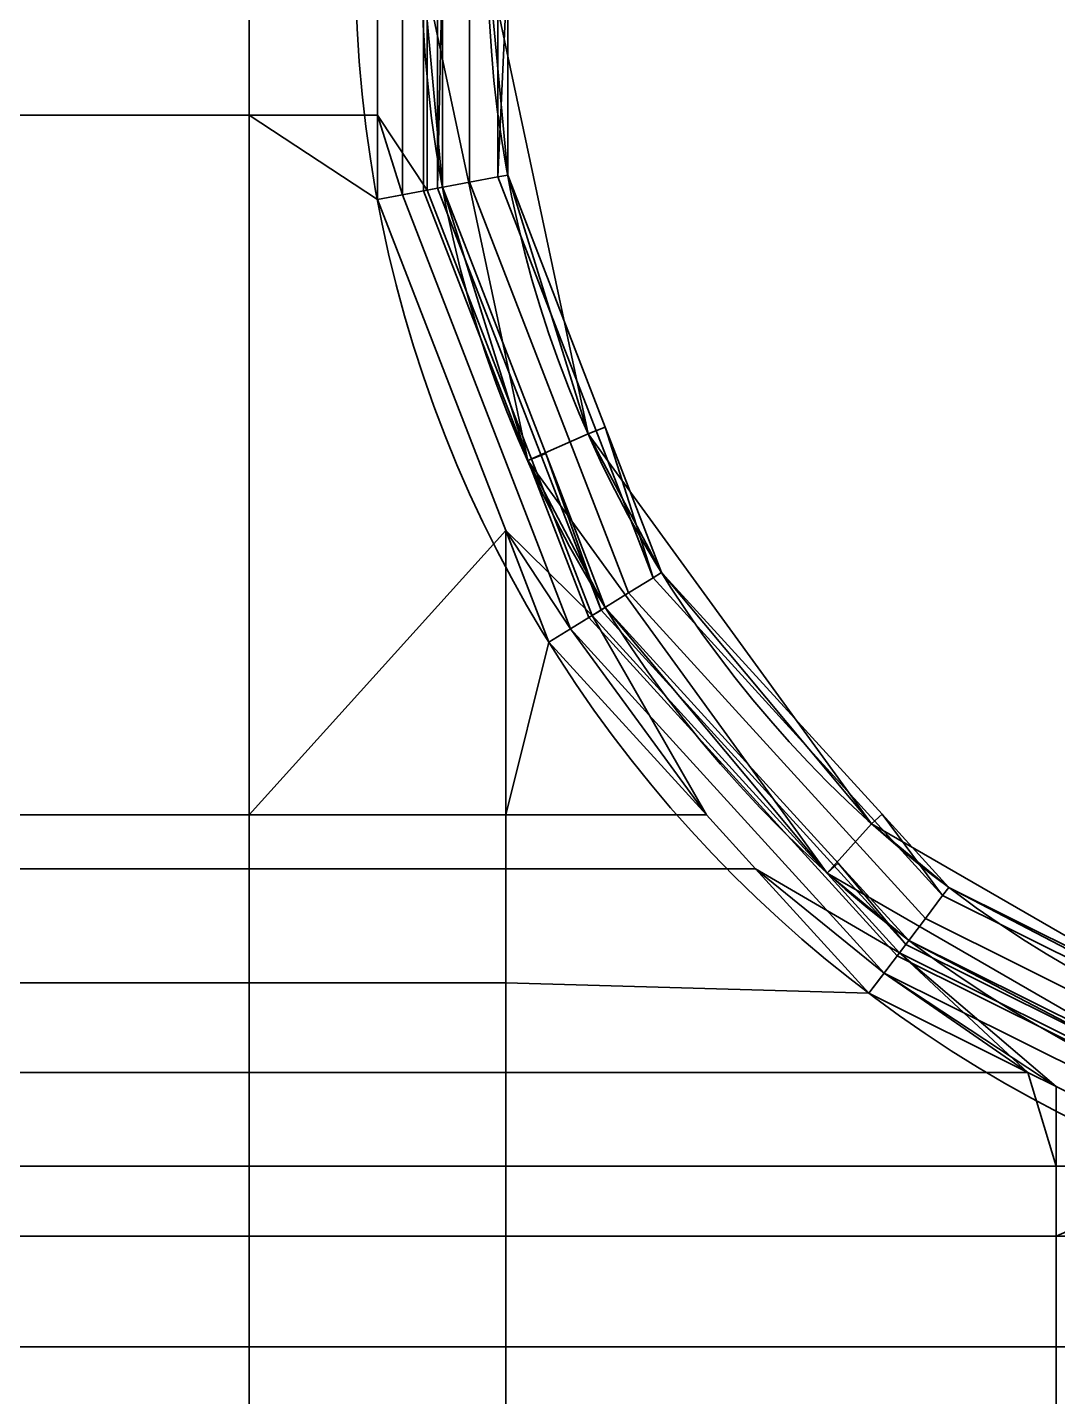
# Model space of a CAD drawing. Header units: millimetres. Extents: x 516 to 946, y 0 to 190.
# Drawn here: x 546.65 to 577.74, y 51.7 to 93.03 of the extents above; entities that cross this region are included whole.
import ezdxf

# ---------------------------------------------------------------- set-up
doc = ezdxf.new("R2010")
doc.units = ezdxf.units.MM
doc.layers.add('1', color=7, linetype='Continuous', true_color=0xffffff)

# ---------------------------------------------------------------- blocks, each defined once
blk = doc.blocks.new('UG_SURFACE_001')
at = {"layer": '1', "color": 252, "linetype": 'Continuous', "lineweight": 35}
for points in [[(42.416383, 87.974407, 3.652241), (42.416383, 102.025598, 3.652241), (41.664049, 95.420301, 3.5), (41.664049, 90.379037, 3.5)], [(41.664049, 90.379037, 1.5), (41.664049, 95.420301, 1.5), (43.16872, 101.884961, 1.804482), (43.16872, 88.115044, 1.804482)], [(43.054182, 88.093631, 4.085787), (43.054182, 101.906367, 4.085787), (42.416383, 102.025598, 3.652241), (42.416383, 87.974407, 3.652241)], [(43.480348, 88.173293, 4.734633), (43.480348, 101.826705, 4.734633), (43.054182, 101.906367, 4.085787), (43.054182, 88.093631, 4.085787)], [(43.16872, 88.115044, 1.804482), (43.16872, 101.884961, 1.804482), (44.444315, 101.646513, 2.671573), (44.444315, 88.353492, 2.671573)], [(43.629996, 94.999999, 5.5), (43.629996, 101.798736, 5.5), (43.480348, 101.826705, 4.734633), (43.480348, 88.173293, 4.734633)], [(44.444315, 88.353492, 2.671573), (44.444315, 101.646513, 2.671573), (45.296643, 101.487182, 3.969266), (45.296643, 88.512816, 3.969266)], [(45.296643, 88.512816, 3.969266), (45.296643, 101.487182, 3.969266), (45.59594, 101.431236, 5.5), (45.59594, 94.999999, 5.5)], [(37.787169, 95.420301, 3.5), (22.593468, 95.420301, 3.5), (22.593468, 90.379037, 3.5), (37.787169, 90.379037, 3.5)], [(37.787169, 90.379037, 1.5), (22.593468, 90.379037, 1.5), (22.593468, 95.420301, 1.5), (37.787169, 95.420301, 1.5)], [(41.664049, 95.420301, 3.5), (37.787169, 95.420301, 3.5), (37.787169, 90.379037, 3.5), (41.664049, 90.379037, 3.5)], [(41.664049, 90.379037, 1.5), (37.787169, 90.379037, 1.5), (37.787169, 95.420301, 1.5), (41.664049, 95.420301, 1.5)], [(46.198819, 79.950742, 11.5), (43.000001, 94.999999, 11.5), (43.629996, 88.20127, 5.5)], [(43.000001, 94.999999, 11.5), (43.629996, 94.999999, 5.5), (43.629996, 88.20127, 5.5)], [(48.02591, 80.764219, 11.5), (45.000002, 94.999999, 11.5), (43.000001, 94.999999, 11.5), (46.198819, 79.950742, 11.5)], [(43.480348, 88.173293, 4.734633), (43.629996, 88.20127, 5.5), (43.629996, 94.999999, 5.5)], [(45.59594, 88.568769, 5.5), (45.000002, 94.999999, 11.5), (48.02591, 80.764219, 11.5)], [(45.59594, 88.568769, 5.5), (45.59594, 94.999999, 5.5), (45.000002, 94.999999, 11.5)], [(45.59594, 94.999999, 5.5), (45.59594, 88.568769, 5.5), (45.296643, 88.512816, 3.969266)], [(37.787169, 90.379037, 3.5), (22.593468, 90.379037, 3.5), (22.593468, 69.256864, 3.5), (37.787169, 69.256864, 3.5)], [(37.787169, 69.256864, 1.5), (22.593468, 69.256864, 1.5), (22.593468, 90.379037, 1.5), (37.787169, 90.379037, 1.5)], [(45.534927, 77.841878, 3.5), (41.664049, 87.83377, 3.5), (37.787169, 90.379037, 3.5), (37.787169, 69.256864, 3.5)], [(41.664049, 87.83377, 3.5), (41.664049, 90.379037, 3.5), (37.787169, 90.379037, 3.5)], [(37.787169, 69.256864, 1.5), (37.787169, 90.379037, 1.5), (41.664049, 87.83377, 1.5), (45.534927, 77.841878, 1.5)], [(37.787169, 90.379037, 1.5), (41.664049, 90.379037, 1.5), (41.664049, 87.83377, 1.5)], [(41.664049, 90.379037, 3.5), (41.664049, 87.83377, 3.5), (42.416383, 87.974407, 3.652241)], [(43.16872, 88.115044, 1.804482), (41.664049, 87.83377, 1.5), (41.664049, 90.379037, 1.5)], [(49.246307, 75.958118, 2.671573), (44.444315, 88.353492, 2.671573), (45.296643, 88.512816, 3.969266), (49.983524, 76.414585, 3.969266)], [(49.983524, 76.414585, 3.969266), (45.296643, 88.512816, 3.969266), (45.59594, 88.568769, 5.5), (48.541985, 80.964148, 5.5)], [(48.02591, 80.764219, 11.5), (48.541985, 80.964148, 5.5), (45.59594, 88.568769, 5.5)], [(45.534927, 77.841878, 1.5), (41.664049, 87.83377, 1.5), (43.16872, 88.115044, 1.804482), (48.142988, 75.274974, 1.804482)], [(48.043922, 75.213633, 4.085787), (43.054182, 88.093631, 4.085787), (42.416383, 87.974407, 3.652241), (47.492258, 74.872062, 3.652241)], [(48.412528, 75.441867, 4.734633), (43.480348, 88.173293, 4.734633), (43.054182, 88.093631, 4.085787), (48.043922, 75.213633, 4.085787)], [(48.142988, 75.274974, 1.804482), (43.16872, 88.115044, 1.804482), (44.444315, 88.353492, 2.671573), (49.246307, 75.958118, 2.671573)], [(46.744388, 80.1621, 5.5), (43.629996, 88.20127, 5.5), (43.480348, 88.173293, 4.734633), (48.412528, 75.441867, 4.734633)], [(43.629996, 88.20127, 5.5), (46.744388, 80.1621, 5.5), (46.198819, 79.950742, 11.5)], [(47.492258, 74.872062, 3.652241), (42.416383, 87.974407, 3.652241), (41.664049, 87.83377, 3.5), (45.534927, 77.841878, 3.5)], [(46.198819, 79.950742, 11.5), (55.242166, 67.503639, 11.5), (56.580428, 68.989933, 11.5), (48.02591, 80.764219, 11.5)], [(50.242402, 76.574877, 5.5), (48.541985, 80.964148, 5.5), (48.02591, 80.764219, 11.5)], [(50.242402, 76.574877, 5.5), (48.02591, 80.764219, 11.5), (56.580428, 68.989933, 11.5)], [(48.541985, 80.964148, 5.5), (50.242402, 76.574877, 5.5), (49.983524, 76.414585, 3.969266)], [(46.198819, 79.950742, 11.5), (46.744388, 80.1621, 5.5), (48.541967, 75.522013, 5.5)], [(48.412528, 75.441867, 4.734633), (48.541967, 75.522013, 5.5), (46.744388, 80.1621, 5.5)], [(55.242166, 67.503639, 11.5), (46.198819, 79.950742, 11.5), (48.541967, 75.522013, 5.5)], [(37.787169, 69.256864, 3.5), (45.534927, 69.256864, 3.5), (45.534927, 77.841878, 3.5)], [(45.534927, 77.841878, 1.5), (45.534927, 69.256864, 1.5), (37.787169, 69.256864, 1.5)], [(45.534927, 77.841878, 3.5), (46.841532, 74.469149, 3.5), (47.492258, 74.872062, 3.652241)], [(48.142988, 75.274974, 1.804482), (46.841532, 74.469149, 1.5), (45.534927, 77.841878, 1.5)], [(46.841532, 74.469149, 3.5), (45.534927, 77.841878, 3.5), (45.534927, 69.256864, 3.5)], [(45.534927, 69.256864, 1.5), (45.534927, 77.841878, 1.5), (46.841532, 74.469149, 1.5)], [(58.724295, 66.826418, 3.969266), (49.983524, 76.414585, 3.969266), (50.242402, 76.574877, 5.5), (56.895308, 69.276981, 5.5)], [(56.580428, 68.989933, 11.5), (56.895308, 69.276981, 5.5), (50.242402, 76.574877, 5.5)], [(58.201756, 66.13446, 2.671573), (49.246307, 75.958118, 2.671573), (49.983524, 76.414585, 3.969266), (58.724295, 66.826418, 3.969266)], [(57.419721, 65.098882, 1.804482), (48.142988, 75.274974, 1.804482), (49.246307, 75.958118, 2.671573), (58.201756, 66.13446, 2.671573)], [(51.593151, 69.256864, 1.5), (46.841532, 74.469149, 1.5), (48.142988, 75.274974, 1.804482)], [(57.349503, 65.005898, 4.085787), (48.043922, 75.213633, 4.085787), (47.492258, 74.872062, 3.652241), (56.958485, 64.488105, 3.652241)], [(57.610773, 65.351874, 4.734633), (48.412528, 75.441867, 4.734633), (48.043922, 75.213633, 4.085787), (57.349503, 65.005898, 4.085787)], [(53.078607, 67.6274, 1.5), (51.593151, 69.256864, 1.5), (48.142988, 75.274974, 1.804482), (57.419721, 65.098882, 1.804482)], [(55.575039, 67.807093, 5.5), (48.541967, 75.522013, 5.5), (48.412528, 75.441867, 4.734633), (57.610773, 65.351874, 4.734633)], [(48.541967, 75.522013, 5.5), (55.575039, 67.807093, 5.5), (55.242166, 67.503639, 11.5)], [(47.492258, 74.872062, 3.652241), (46.841532, 74.469149, 3.5), (51.593151, 69.256864, 3.5)], [(56.958485, 64.488105, 3.652241), (47.492258, 74.872062, 3.652241), (51.593151, 69.256864, 3.5), (53.078607, 67.6274, 3.5)], [(45.534927, 69.256864, 3.5), (51.593151, 69.256864, 3.5), (46.841532, 74.469149, 3.5)], [(46.841532, 74.469149, 1.5), (51.593151, 69.256864, 1.5), (45.534927, 69.256864, 1.5)], [(37.787169, 69.256864, 3.5), (22.593468, 69.256864, 3.5), (22.593468, 67.6274, 3.5), (37.787169, 67.6274, 3.5)], [(37.787169, 67.6274, 1.5), (22.593468, 67.6274, 1.5), (22.593468, 69.256864, 1.5), (37.787169, 69.256864, 1.5)], [(45.534927, 69.256864, 3.5), (37.787169, 69.256864, 3.5), (37.787169, 67.6274, 3.5), (45.534927, 67.6274, 3.5)], [(45.534927, 67.6274, 1.5), (37.787169, 67.6274, 1.5), (37.787169, 69.256864, 1.5), (45.534927, 69.256864, 1.5)], [(51.593151, 69.256864, 3.5), (45.534927, 69.256864, 3.5), (45.534927, 67.6274, 3.5), (53.078607, 67.6274, 3.5)], [(53.078607, 67.6274, 1.5), (45.534927, 67.6274, 1.5), (45.534927, 69.256864, 1.5), (51.593151, 69.256864, 1.5)], [(58.907788, 67.069396, 5.5), (56.895308, 69.276981, 5.5), (56.580428, 68.989933, 11.5)], [(56.895308, 69.276981, 5.5), (58.907788, 67.069396, 5.5), (58.724295, 66.826418, 3.969266)], [(69.184408, 61.713021, 11.5), (56.580428, 68.989933, 11.5), (55.242166, 67.503639, 11.5), (68.566374, 59.81091, 11.5)], [(58.907788, 67.069396, 5.5), (56.580428, 68.989933, 11.5), (69.184408, 61.713021, 11.5)], [(55.242166, 67.503639, 11.5), (55.575039, 67.807093, 5.5), (57.702519, 65.473363, 5.5)], [(57.610773, 65.351874, 4.734633), (57.702519, 65.473363, 5.5), (55.575039, 67.807093, 5.5)], [(37.787169, 67.6274, 3.5), (22.593468, 67.6274, 3.5), (22.593468, 64.196385, 3.5), (37.787169, 64.196385, 3.5)], [(37.787169, 64.196385, 1.5), (22.593468, 64.196385, 1.5), (22.593468, 67.6274, 1.5), (37.787169, 67.6274, 1.5)], [(45.534927, 67.6274, 3.5), (37.787169, 67.6274, 3.5), (37.787169, 64.196385, 3.5), (45.534927, 64.196385, 3.5)], [(45.534927, 64.196385, 1.5), (37.787169, 64.196385, 1.5), (37.787169, 67.6274, 1.5), (45.534927, 67.6274, 1.5)], [(53.078607, 67.6274, 3.5), (45.534927, 67.6274, 3.5), (45.534927, 64.196385, 3.5), (56.49725, 63.877329, 3.5)], [(56.49725, 63.877329, 1.5), (45.534927, 64.196385, 1.5), (45.534927, 67.6274, 1.5), (53.078607, 67.6274, 1.5)], [(53.078607, 67.6274, 3.5), (56.49725, 63.877329, 3.5), (56.958485, 64.488105, 3.652241)], [(57.419721, 65.098882, 1.804482), (56.49725, 63.877329, 1.5), (53.078607, 67.6274, 1.5)], [(68.566374, 59.81091, 11.5), (55.242166, 67.503639, 11.5), (57.702519, 65.473363, 5.5)], [(70.338473, 61.043244, 3.969266), (58.724295, 66.826418, 3.969266), (58.907788, 67.069396, 5.5), (69.279857, 61.904721, 5.5)], [(69.184408, 61.713021, 11.5), (69.279857, 61.904721, 5.5), (58.907788, 67.069396, 5.5)], [(70.101179, 60.209252, 2.671573), (58.201756, 66.13446, 2.671573), (58.724295, 66.826418, 3.969266), (70.338473, 61.043244, 3.969266)], [(69.746047, 58.961097, 1.804482), (57.419721, 65.098882, 1.804482), (58.201756, 66.13446, 2.671573), (70.101179, 60.209252, 2.671573)], [(69.832809, 59.266023, 4.734633), (57.610773, 65.351874, 4.734633), (57.349503, 65.005898, 4.085787), (69.714159, 58.849026, 4.085787)], [(68.667278, 60.013559, 5.5), (57.702519, 65.473363, 5.5), (57.610773, 65.351874, 4.734633), (69.832809, 59.266023, 4.734633)], [(57.702519, 65.473363, 5.5), (68.667278, 60.013559, 5.5), (68.566374, 59.81091, 11.5)], [(61.292343, 61.489657, 1.5), (56.49725, 63.877329, 1.5), (57.419721, 65.098882, 1.804482)], [(69.714159, 58.849026, 4.085787), (57.349503, 65.005898, 4.085787), (56.958485, 64.488105, 3.652241), (69.536597, 58.22495, 3.652241)], [(66.972144, 58.66145, 1.5), (62.151741, 61.061725, 1.5), (57.419721, 65.098882, 1.804482), (69.746047, 58.961097, 1.804482)], [(62.151741, 61.061725, 1.5), (61.292343, 61.489657, 1.5), (57.419721, 65.098882, 1.804482)], [(56.958485, 64.488105, 3.652241), (56.49725, 63.877329, 3.5), (61.292343, 61.489657, 3.5)], [(69.536597, 58.22495, 3.652241), (56.958485, 64.488105, 3.652241), (62.151741, 61.061725, 3.5), (66.972144, 58.66145, 3.5)], [(61.292343, 61.489657, 3.5), (62.151741, 61.061725, 3.5), (56.958485, 64.488105, 3.652241)], [(37.787169, 64.196385, 3.5), (22.593468, 64.196385, 3.5), (22.593468, 61.489657, 3.5), (37.787169, 61.489657, 3.5)], [(37.787169, 61.489657, 1.5), (22.593468, 61.489657, 1.5), (22.593468, 64.196385, 1.5), (37.787169, 64.196385, 1.5)], [(45.534927, 64.196385, 3.5), (37.787169, 64.196385, 3.5), (37.787169, 61.489657, 3.5), (45.534927, 61.489657, 3.5)], [(45.534927, 61.489657, 1.5), (37.787169, 61.489657, 1.5), (37.787169, 64.196385, 1.5), (45.534927, 64.196385, 1.5)], [(56.49725, 63.877329, 3.5), (45.534927, 64.196385, 3.5), (45.534927, 61.489657, 3.5), (61.292343, 61.489657, 3.5)], [(61.292343, 61.489657, 1.5), (45.534927, 61.489657, 1.5), (45.534927, 64.196385, 1.5), (56.49725, 63.877329, 1.5)], [(37.787169, 61.489657, 3.5), (22.593468, 61.489657, 3.5), (22.593468, 58.66145, 3.5), (37.787169, 58.66145, 3.5)], [(37.787169, 58.66145, 1.5), (22.593468, 58.66145, 1.5), (22.593468, 61.489657, 1.5), (37.787169, 61.489657, 1.5)], [(45.534927, 61.489657, 3.5), (37.787169, 61.489657, 3.5), (37.787169, 58.66145, 3.5), (45.534927, 58.66145, 3.5)], [(45.534927, 58.66145, 1.5), (37.787169, 58.66145, 1.5), (37.787169, 61.489657, 1.5), (45.534927, 61.489657, 1.5)], [(61.292343, 61.489657, 3.5), (45.534927, 61.489657, 3.5), (45.534927, 58.66145, 3.5), (62.151741, 58.66145, 3.5)], [(62.151741, 58.66145, 1.5), (45.534927, 58.66145, 1.5), (45.534927, 61.489657, 1.5), (61.292343, 61.489657, 1.5)], [(62.151741, 58.66145, 3.5), (62.151741, 61.061725, 3.5), (61.292343, 61.489657, 3.5)], [(61.292343, 61.489657, 1.5), (62.151741, 61.061725, 1.5), (62.151741, 58.66145, 1.5)], [(62.151741, 61.061725, 3.5), (62.151741, 58.66145, 3.5), (66.972144, 58.66145, 3.5)], [(66.972144, 58.66145, 1.5), (62.151741, 58.66145, 1.5), (62.151741, 61.061725, 1.5)], [(37.787169, 58.66145, 3.5), (22.593468, 58.66145, 3.5), (22.593468, 56.551442, 3.5), (37.787169, 56.551442, 3.5)], [(37.787169, 56.551442, 1.5), (22.593468, 56.551442, 1.5), (22.593468, 58.66145, 1.5), (37.787169, 58.66145, 1.5)], [(45.534927, 58.66145, 3.5), (37.787169, 58.66145, 3.5), (37.787169, 56.551442, 3.5), (45.534927, 56.551442, 3.5)], [(45.534927, 56.551442, 1.5), (37.787169, 56.551442, 1.5), (37.787169, 58.66145, 1.5), (45.534927, 58.66145, 1.5)], [(62.151741, 58.66145, 3.5), (45.534927, 58.66145, 3.5), (45.534927, 56.551442, 3.5), (62.151741, 56.551442, 3.5)], [(62.151741, 56.551442, 1.5), (45.534927, 56.551442, 1.5), (45.534927, 58.66145, 1.5), (62.151741, 58.66145, 1.5)], [(62.151741, 56.551442, 3.5), (70.005924, 56.551442, 3.5), (69.327146, 57.488799, 3.5), (66.972144, 58.66145, 3.5)], [(66.972144, 58.66145, 3.5), (62.151741, 58.66145, 3.5), (62.151741, 56.551442, 3.5)], [(62.151741, 56.551442, 1.5), (62.151741, 58.66145, 1.5), (66.972144, 58.66145, 1.5)], [(66.972144, 58.66145, 1.5), (69.327146, 57.488799, 1.5), (70.005924, 56.551442, 1.5), (62.151741, 56.551442, 1.5)], [(37.787169, 56.551442, 3.5), (22.593468, 56.551442, 3.5), (22.593468, 53.20356, 3.5), (37.787169, 53.20356, 3.5)], [(37.787169, 53.20356, 1.5), (22.593468, 53.20356, 1.5), (22.593468, 56.551442, 1.5), (37.787169, 56.551442, 1.5)], [(45.534927, 56.551442, 3.5), (37.787169, 56.551442, 3.5), (37.787169, 53.20356, 3.5), (45.534927, 53.20356, 3.5)], [(45.534927, 53.20356, 1.5), (37.787169, 53.20356, 1.5), (37.787169, 56.551442, 1.5), (45.534927, 56.551442, 1.5)], [(62.151741, 56.551442, 3.5), (45.534927, 56.551442, 3.5), (45.534927, 53.20356, 3.5), (62.151741, 53.20356, 3.5)], [(62.151741, 53.20356, 1.5), (45.534927, 53.20356, 1.5), (45.534927, 56.551442, 1.5), (62.151741, 56.551442, 1.5)], [(70.005924, 56.551442, 3.5), (62.151741, 56.551442, 3.5), (62.151741, 53.20356, 3.5), (70.005924, 53.20356, 3.5)], [(70.005924, 53.20356, 1.5), (62.151741, 53.20356, 1.5), (62.151741, 56.551442, 1.5), (70.005924, 56.551442, 1.5)], [(37.787169, 53.20356, 3.5), (22.593468, 53.20356, 3.5), (22.593468, 50.69153, 3.5), (37.787169, 50.69153, 3.5)], [(37.787169, 50.69153, 1.5), (22.593468, 50.69153, 1.5), (22.593468, 53.20356, 1.5), (37.787169, 53.20356, 1.5)], [(45.534927, 53.20356, 3.5), (37.787169, 53.20356, 3.5), (37.787169, 50.69153, 3.5), (45.534927, 50.69153, 3.5)], [(45.534927, 50.69153, 1.5), (37.787169, 50.69153, 1.5), (37.787169, 53.20356, 1.5), (45.534927, 53.20356, 1.5)], [(62.151741, 53.20356, 3.5), (45.534927, 53.20356, 3.5), (45.534927, 50.69153, 3.5), (62.151741, 50.69153, 3.5)], [(62.151741, 50.69153, 1.5), (45.534927, 50.69153, 1.5), (45.534927, 53.20356, 1.5), (62.151741, 53.20356, 1.5)], [(70.005924, 53.20356, 3.5), (62.151741, 53.20356, 3.5), (62.151741, 50.69153, 3.5), (70.005924, 50.69153, 3.5)], [(70.005924, 50.69153, 1.5), (62.151741, 50.69153, 1.5), (62.151741, 53.20356, 1.5), (70.005924, 53.20356, 1.5)]]:
    blk.add_3dface(points, dxfattribs=at)
blk = doc.blocks.new('1стенка_MODEL')
at = {"layer": '1', "color": 252, "linetype": 'Continuous', "lineweight": 35, "extrusion": (0, 0, -1)}
for centre, radius in [((-80, 95, -3.5), 39), ((-80, 95, -5.5), 35)]:
    blk.add_circle(centre, radius, dxfattribs=at)
at = {"layer": '1', "color": 252, "linetype": 'Continuous', "lineweight": 35}
for centre, radius in [((80, 95, 1.5), 39), ((80, 95, 5.5), 37), ((80, 95, 11.5), 37), ((80, 95, 11.5), 35)]:
    blk.add_circle(centre, radius, dxfattribs=at)
blk.add_blockref('UG_SURFACE_001', (0, 0), dxfattribs=at)
blk = doc.blocks.new('UG_SURFACE_005')
at = {"layer": '1', "color": 252, "linetype": 'Continuous', "lineweight": 35}
for points in [[(411.674261, 77.402897, 4.8), (7.442508, 21.037767, 4.8), (7.469615, 20.987745, 5.067878), (411.659777, 77.347077, 5.067878)], [(277.741492, 58.727622, 3.5), (260.070503, 56.263622, 3.5), (7.442508, 21.037767, 4.8), (411.674261, 77.402897, 4.8)], [(411.659777, 77.347077, 5.067878), (7.469615, 20.987745, 5.067878), (7.546807, 20.8453, 5.294975), (411.618471, 77.188112, 5.294975)], [(411.618471, 77.188112, 5.294975), (7.546807, 20.8453, 5.294975), (7.662333, 20.632116, 5.446716), (411.556661, 76.9502, 5.446716)], [(411.556661, 76.9502, 5.446716), (7.662333, 20.632116, 5.446716), (200.895414, 47.305614, 5.5), (220.703781, 50.067645, 5.5)], [(2.490418, 3.593836, 5.652241), (418.917865, 61.659507, 5.652241), (220.703781, 34.793768, 5.5), (200.895414, 32.031737, 5.5)], [(2.490418, 2.938712, 6.085787), (419.00748, 61.016876, 6.085787), (418.917865, 61.659507, 5.652241), (2.490418, 3.593836, 5.652241)], [(2.490418, 2.500972, 6.734633), (419.067353, 60.587484, 6.734633), (419.00748, 61.016876, 6.085787), (2.490418, 2.938712, 6.085787)], [(2.490418, 2.347258, 7.5), (419.088364, 60.436703, 7.5), (419.067353, 60.587484, 6.734633), (2.490418, 2.500972, 6.734633)], [(2.490418, 2.347258, 7.5), (7.683697, 3.071397, 20.8), (413.849115, 59.706151, 20.8), (419.088364, 60.436703, 15.510051)], [(419.088364, 60.436703, 15.510051), (419.088364, 60.436703, 7.5), (2.490418, 2.347258, 7.5)], [(414.17411, 59.315167, 21.446716), (414.080501, 59.531406, 21.294976), (7.510331, 2.840214, 21.294976), (7.485521, 2.650026, 21.418547)], [(7.519177, 2.860382, 21.266907), (7.510331, 2.840214, 21.294976), (414.080501, 59.531406, 21.294976)], [(414.080501, 59.531406, 21.294976), (413.966358, 59.668701, 21.067878), (7.581907, 3.003404, 21.067878), (7.519177, 2.860382, 21.266907)], [(7.588187, 3.007599, 21.051351), (7.581907, 3.003404, 21.067878), (413.966358, 59.668701, 21.067878)], [(413.966358, 59.668701, 21.067878), (413.849115, 59.706151, 20.8), (7.683697, 3.071397, 20.8), (7.588187, 3.007599, 21.051351)], [(414.232939, 59.052903, 21.500001), (414.17411, 59.315167, 21.446716), (7.479866, 2.606673, 21.446716)], [(7.485521, 2.650026, 21.418547), (7.479866, 2.606673, 21.446716), (414.17411, 59.315167, 21.446716)], [(7.479866, 2.606673, 21.446716), (7.487073, 2.406226, 21.496654), (414.232939, 59.052903, 21.500001)], [(7.487073, 2.406226, 21.496654), (7.490418, 2.337674, 21.500001), (414.232939, 59.052903, 21.500001)], [(414.232939, 59.052903, 21.500001), (7.490418, 2.337674, 21.500001), (7.490418, 1.044446, 21.500001), (414.409846, 57.784338, 21.500001)], [(124.049336, 17.297149, 3.5), (419.361919, 58.474846, 16.5), (414.409846, 57.784338, 21.500001), (7.490418, 1.044446, 21.500001)], [(7.442508, 21.037767, 4.8), (260.070503, 56.263622, 3.5), (257.93314, 55.965591, 3.5)], [(7.442508, 21.037767, 4.8), (257.93314, 55.965591, 3.5), (240.512133, 53.536449, 3.5)], [(7.442508, 21.037767, 4.8), (240.512133, 53.536449, 3.5), (238.124758, 53.20356, 3.5)], [(7.442508, 21.037767, 4.8), (238.124758, 53.20356, 3.5), (220.703781, 50.774418, 3.5)]]:
    blk.add_3dface(points, dxfattribs=at)
blk = doc.blocks.new('4пояс_нижний_MODEL')
at = {"layer": '1', "color": 252, "linetype": 'Continuous', "lineweight": 35}
blk.add_blockref('UG_SURFACE_005', (0, 0), dxfattribs=at)

msp = doc.modelspace()

# ---------------------------------------------------------------- block references
at = {"layer": '1', "color": 163, "linetype": 'Continuous', "lineweight": 70}
for name in ['1стенка_MODEL', '4пояс_нижний_MODEL']:
    msp.add_blockref(name, (515.550342, 0), dxfattribs=at)

doc.saveas('drawing.dxf')
